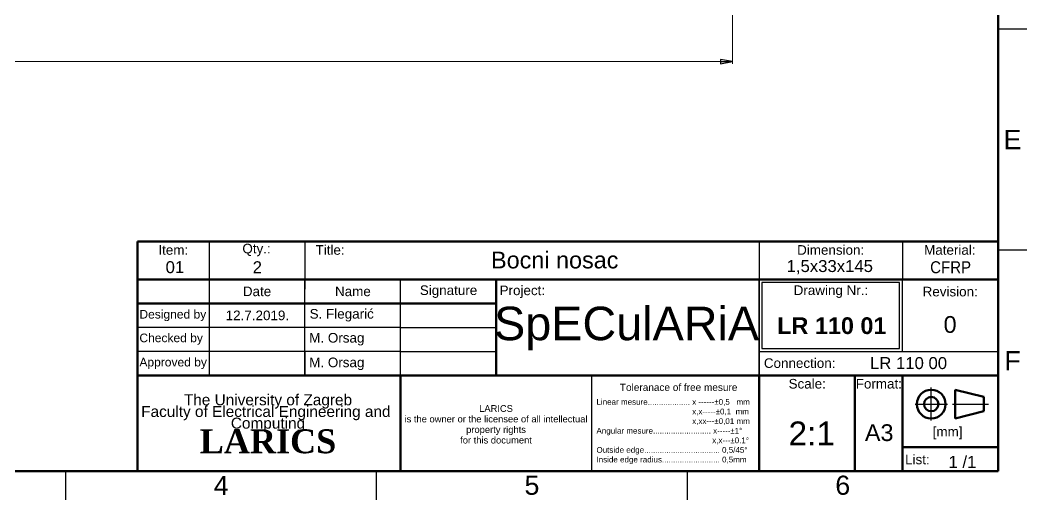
# Model space of a CAD drawing. Header units: millimetres. Extents: x 0 to 208, y 2 to 146.
# Drawn here: x 102.7 to 208, y 2 to 52.1 of the extents above; entities that cross this region are included whole.
import ezdxf
from ezdxf.enums import TextEntityAlignment as Align

# ---------------------------------------------------------------- set-up
doc = ezdxf.new("R2010")
doc.units = ezdxf.units.MM
doc.header["$LTSCALE"] = 0.5
for name, color, linetype, lineweight in [('Dimensions(INTECO)', 7, 'Continuous', 25), ('Sketch Geometry(INTECO)', 7, 'Continuous', 50), ('Symbols(INTECO)', 7, 'Continuous', 18)]:
    doc.layers.add(name, color=color, linetype=linetype, lineweight=lineweight)
doc.styles.add('Current-ISO-INTECO', font='arial.ttf')
doc.styles.add('Current-ISO-INTECODimensionsText', font='arial.ttf')
doc.styles.add('Text Style101', font='arial.ttf')
doc.styles.add('Text Style102', font='arialbd.ttf')
doc.styles.add('Text Style108', font='arial.ttf', dxfattribs={"width": 0.9})
doc.styles.add('Text Style40', font='arial.ttf')
doc.styles.add('Text Style77', font='arial.ttf')
doc.styles.add('Text Style81', font='arial.ttf')
doc.dimstyles.new('ISO - INTECO', dxfattribs={"dimscale": 0.5, "dimtxt": 3, "dimasz": 2.5, "dimexe": 0.5, "dimexo": 0, "dimgap": 0.4, "dimtad": 1, "dimrnd": 1e-08, "dimzin": 0, "dimtxsty": 'Current-ISO-INTECODimensionsText', "dimblk": 'Filled-3', "dimcen": 0.09, "dimdle": 7, "dimclrd": 7, "dimclre": 7, "dimclrt": 7, "dimadec": 1, "dimazin": 0, "dimtfac": 0.666667, "dimtmove": 0, "dimatfit": 3, "dimfxl": 1, "dimtolj": 1, "dimlwd": 15, "dimlwe": 15, "dimarcsym": 0})

# ---------------------------------------------------------------- blocks, each defined once
blk = doc.blocks.new('Borders INTECO Okvir')
at = {"layer": 'Sketch Geometry(INTECO)'}
for p, q in [((410, 10), (410, 287)), ((20, 10), (410, 10))]:
    blk.add_line(p, q, dxfattribs=at)
at = {"layer": 'Sketch Geometry(INTECO)', "lineweight": 25}
for p, q in [((416, 102.33), (410, 102.33)), ((416, 56.17), (410, 56.17)), ((215, 4), (215, 10)), ((280, 4), (280, 10)), ((345, 4), (345, 10))]:
    blk.add_line(p, q, dxfattribs=at)
at = {"layer": 'Symbols(INTECO)', "color": 7, "char_height": 4, "style": 'Current-ISO-INTECO'}
for s, insert, attachment_point in [('\\fArial|b0|i0;\\H4.0000;E', (413, 79.25), 5), ('\\fArial|b0|i0;\\H4.0000;F', (413, 33.08), 5), ('\\fArial|b0|i0;\\H4.0000;4', (247.5, 5), 8), ('\\fArial|b0|i0;\\H4.0000;5', (312.5, 5), 8), ('\\fArial|b0|i0;\\H4.0000;6', (377.5, 5), 8)]:
    blk.add_mtext(s, dxfattribs=dict(at, insert=insert, attachment_point=attachment_point))
blk = doc.blocks.new('Title Blocks LARICS Radionicka EN')
at = {"layer": 'Sketch Geometry(INTECO)'}
for p, q in [((9.74, 57.81), (9.74, 67.81)), ((9.74, 67.81), (24.74, 67.81)), ((24.74, 67.81), (44.74, 67.81)), ((44.74, 67.81), (139.74, 67.81)), ((139.74, 67.81), (169.74, 67.81)), ((169.74, 67.81), (189.74, 67.81)), ((189.74, 67.81), (189.74, 59.81)), ((9.74, 59.81), (9.74, 54.81)), ((24.74, 59.81), (9.74, 59.81)), ((44.74, 59.81), (24.74, 59.81)), ((64.74, 59.81), (44.74, 59.81)), ((64.74, 59.81), (84.74, 59.81)), ((84.74, 39.81), (84.74, 59.81)), ((84.74, 59.81), (139.74, 59.81)), ((139.74, 59.81), (189.74, 59.81)), ((189.74, 59.81), (189.74, 39.81)), ((9.74, 54.81), (9.74, 49.81)), ((24.74, 54.81), (9.74, 54.81)), ((44.74, 54.81), (24.74, 54.81)), ((64.74, 54.81), (44.74, 54.81)), ((64.74, 54.81), (84.74, 54.81)), ((9.74, 49.81), (9.74, 44.81)), ((9.74, 44.81), (9.74, 39.81)), ((84.74, 44.81), (84.74, 39.81)), ((64.74, 39.81), (9.74, 39.81)), ((9.74, 39.81), (9.74, 19.81)), ((64.74, 19.81), (64.74, 39.81)), ((139.74, 39.81), (64.74, 39.81)), ((64.74, 39.81), (64.74, 19.81)), ((139.74, 39.81), (84.74, 39.81)), ((139.74, 19.81), (139.74, 39.81)), ((159.74, 39.81), (139.74, 39.81)), ((139.74, 39.81), (139.74, 19.81)), ((189.74, 39.81), (139.74, 39.81)), ((159.74, 19.81), (159.74, 39.81)), ((169.74, 39.81), (159.74, 39.81)), ((159.74, 39.81), (159.74, 19.81)), ((169.74, 19.81), (169.74, 39.81)), ((189.74, 39.81), (169.74, 39.81)), ((169.74, 39.81), (169.74, 19.81)), ((189.74, 19.81), (189.74, 39.81)), ((180.74, 36.81), (180.74, 30.81)), ((180.74, 36.81), (186.74, 35.31)), ((186.74, 35.31), (186.74, 32.31)), ((180.74, 30.81), (186.74, 32.31)), ((169.74, 24.81), (189.74, 24.81)), ((9.74, 19.81), (64.74, 19.81)), ((64.74, 19.81), (139.74, 19.81)), ((139.74, 19.81), (159.74, 19.81)), ((159.74, 19.81), (169.74, 19.81)), ((169.74, 19.81), (189.74, 19.81))]:
    blk.add_line(p, q, dxfattribs=at)
at = {"layer": 'Sketch Geometry(INTECO)', "lineweight": 25}
for p, q in [((24.74, 67.81), (24.74, 57.8)), ((44.74, 67.81), (44.74, 57.8)), ((139.74, 67.81), (139.74, 59.81)), ((169.74, 67.81), (169.74, 59.81)), ((24.74, 59.81), (24.74, 54.81)), ((44.74, 54.81), (44.74, 59.81)), ((64.74, 54.81), (64.74, 59.81)), ((139.74, 59.81), (139.74, 39.81)), ((139.74, 39.81), (139.74, 59.81)), ((169.14, 59.21), (140.34, 59.21)), ((140.34, 59.21), (140.34, 45.41)), ((169.14, 45.41), (169.14, 59.21)), ((169.74, 44.81), (169.74, 59.81)), ((24.74, 54.81), (24.74, 49.81)), ((44.74, 49.81), (44.74, 54.81)), ((64.74, 49.81), (64.74, 54.81)), ((24.74, 49.81), (9.74, 49.81)), ((24.74, 49.81), (24.74, 44.81)), ((44.74, 49.81), (24.74, 49.81)), ((44.74, 44.81), (44.74, 49.81)), ((64.74, 49.81), (44.74, 49.81)), ((64.74, 44.81), (64.74, 49.81)), ((64.74, 49.81), (84.74, 49.81)), ((24.74, 44.81), (9.74, 44.81)), ((44.74, 44.81), (24.74, 44.81)), ((24.74, 44.81), (24.74, 39.81)), ((44.74, 39.81), (44.74, 44.81)), ((64.74, 44.81), (44.74, 44.81)), ((44.74, 44.81), (44.74, 39.81)), ((64.74, 39.81), (64.74, 44.81)), ((64.74, 44.81), (84.74, 44.81)), ((139.74, 44.81), (189.74, 44.81)), ((140.34, 45.41), (169.14, 45.41)), ((104.74, 19.81), (104.74, 39.81))]:
    blk.add_line(p, q, dxfattribs=at)
at = {"layer": 'Sketch Geometry(INTECO)', "linetype": 'Continuous', "lineweight": 25}
for p, q in [((175.74, 30.4), (175.74, 37.25)), ((172.36, 33.81), (179.15, 33.81)), ((180.18, 33.81), (187.72, 33.81))]:
    blk.add_line(p, q, dxfattribs=at)
at = {"layer": 'Sketch Geometry(INTECO)'}
for radius in [3, 1.5]:
    blk.add_circle((175.74, 33.81), radius, dxfattribs=at)
at = {"layer": 'Symbols(INTECO)', "color": 7, "style": 'Current-ISO-INTECO'}
for s, insert, char_height, width, attachment_point in [('Item:', (17.24, 66), 2.007, 15.1495, 5), ('Qty.:', (34.65, 66), 2.007, 19.3631, 5), ('Dimension:', (154.71, 66), 2.007, 28.4296, 5), ('Material:', (179.63, 66), 2.007, 18.4679, 5), ('Date', (34.75, 57.35), 2.007, 20.0481, 5), ('Name', (54.8, 57.35), 2.007, 20.0481, 5), ('Signature', (74.8, 57.3), 2.007, 20.1445, 5), ('Project:', (85.48, 57.27), 2.007, 16.0912, 4), ('Drawing Nr.:', (154.77, 57.3), 2.0066, 29.9734, 5), ('Revision:', (179.71, 57.3), 2.007, 19.8632, 5), ('\\fArial|b0|i0;\\H1.8000;Designed by', (10.15, 52.31), 1.8, 14.8433, 4), ('\\fArial|b0|i0;\\H1.8000;Checked by', (10.15, 47.37), 1.8, 14.8433, 4), ('\\fArial|b0|i0;\\H1.8000;Approved by', (10.15, 42.31), 1.8, 14.8433, 4), ('Connection:', (140.75, 42.36), 2.0066, 16.7091, 4), ('\\fArial|b0|i0;\\H1.5000;Toleranace of free mesure', (122.92, 37.31), 1.5, 44.5938, 5), ('Scale:', (149.81, 39.07), 2.007, 19.68, 2), ('Format:', (164.79, 39.07), 2.007, 9.8587, 2), ('[mm]', (176.05, 29.06), 2.007, 6.2278, 1), ('List:', (170.28, 22.23), 2.007, 5.4215, 4)]:
    blk.add_mtext(s, dxfattribs=dict(at, insert=insert, char_height=char_height, width=width, attachment_point=attachment_point))
at = {"layer": 'Symbols(INTECO)', "color": 7, "insert": (50.03, 66), "char_height": 2.007, "attachment_point": 5, "style": 'Current-ISO-INTECO'}
blk.add_mtext('Title:', dxfattribs=at)
at = {"layer": 'Symbols(INTECO)', "color": 7, "style": 'Current-ISO-INTECO'}
for s, insert, char_height, width, attachment_point, line_spacing_factor in [('{\\H1.14622x;The University of Zagreb\\PFaculty of Electrical Engineering and \\H1.56004x; \\H0.64101x;Computing\\H1.639x; \\H0.66318x;\\P\\fGeorgia|b1|i0|c0|p18;\\H2x;LARICS\\H1.30482x; }', (37.04, 29.67), 2.0066, 54.7763, 5, 0.635947), ('\\fArial|b0|i0;\\H1.2000;Linear mesure................... x ------\\fAIGDT|b0|i0;\\H1.2000;`\\fArial|b0|i0;\\H1.2000;0,5   mm\\P                                           x,x-----\\fAIGDT|b0|i0;\\H1.2000;`\\fArial|b0|i0;\\H1.2000;0,1  mm\\P                                           x,xx---\\fAIGDT|b0|i0;\\H1.2000;`\\fArial|b0|i0;\\H1.2000;0,01 mm\\PAngular mesure.......................... x-----\\fAIGDT|b0|i0;\\H1.2000;`\\fArial|b0|i0;\\H1.2000;1\\fAIGDT|b0|i0;\\H1.2000;~\\P\\fArial|b0|i0;\\H1.2000;                                                    x,x---\\fAIGDT|b0|i0;\\H1.2000;`\\fArial|b0|i0;\\H1.2000;0.1\\fAIGDT|b0|i0;\\H1.2000;~\\P\\fArial|b0|i0;\\H1.2000;Outside edge.................................. 0,5/45\\fAIGDT|b0|i0;\\H1.2000;~\\P\\fArial|b0|i0;\\H1.2000;Inside edge radius.......................... 0,5mm', (105.73, 28.07), 1.2, 34.7556, 4, 1.0033), ('\\fArial|b0|i0;\\H1.4000;LARICS\\Pis the owner or the licensee of all intellectual property rights\\Pfor this document', (84.73, 29.58), 1.4, 40.0328, 5, 0.944222), ('\\fArial|b0|i0;\\H2.5000;1 /1 ', (182.27, 21.73), 2.5, 16.21, 5, 0.708166)]:
    blk.add_mtext(s, dxfattribs=dict(at, insert=insert, char_height=char_height, width=width, attachment_point=attachment_point, line_spacing_factor=line_spacing_factor))
at = {"layer": 'Symbols(INTECO)', "color": 7}
for tag, p, height, style in [('TITLE_001', (83.69, 62.16), 3.5, 'Text Style40'), ('Pozicija_001', (15.63, 61.17), 2.5, 'Text Style77'), ('Komada_001', (33.84, 61.15), 2.5, 'Text Style77'), ('Gabariti_001', (145.5, 61.4), 2.5, 'Text Style77'), ('CREATION_DATE_001', (28.19, 51.34), 2.01, 'Current-ISO-INTECO'), ('AUTHOR_001', (45.75, 51.67), 2.01, 'Current-ISO-INTECO'), ('PROJECT_001', (84.32, 47.16), 7, 'Text Style101'), ('PART_NUMBER_001', (143.54, 48.44), 3.5, 'Text Style102'), ('REVISION_NUMBER_001', (178.33, 48.7), 3.5, 'Text Style40'), ('CHECKED_BY_001', (45.66, 46.66), 2.01, 'Current-ISO-INTECO'), ('ENG_APPROVED_BY_001', (45.66, 41.52), 2.01, 'Current-ISO-INTECO'), ('Veza_sa_001', (162.94, 41.13), 2.5, 'Text Style77'), ('<Mjerilo>_001', (145.9, 25.18), 5, 'Text Style81'), ('Sheet_Size_001', (161.87, 26.1), 3.5, 'Text Style40')]:
    blk.add_attdef(tag, p, '', height=height, dxfattribs=dict(at, style=style))
at = {"layer": 'Symbols(INTECO)', "color": 7, "style": 'Text Style108', "width": 0.9}
blk.add_attdef('MATERIAL_001', (175.52, 61.15), '', height=2.5, dxfattribs=at)
at = {"layer": 'Symbols(INTECO)', "color": 7, "style": 'Current-ISO-INTECO'}
for tag, p in [('CHECKED_DATE', (34.71, 47.3)), ('ENG_APPROVAL_DATE', (34.77, 42.34))]:
    blk.add_attdef(tag, text='', height=2.01, dxfattribs=at).set_placement(p, align=Align.MIDDLE_CENTER)
blk = doc.blocks.new('Filled-3')
at = {"color": 0}
for p, q in [((0, 0), (-1, 0.18)), ((-1, 0.18), (-1, -0.18)), ((-1, 0), (0, 0)), ((-1, -0.18), (0, 0))]:
    blk.add_line(p, q, dxfattribs=at)
at = {"color": 0, "flags": 128}
blk.add_lwpolyline([(-1, -0.18), (0, 0), (-1, 0.18), (-1, -0.18)], dxfattribs=at)
at = {"color": 0}
blk.add_solid([(-1, -0.18), (0, 0), (-1, 0.18), (-1, -0.18)], dxfattribs=at)
blk = doc.blocks.new('*D29')
at = {"layer": 'Defpoints', "color": 0, "linetype": 'Continuous', "transparency": 16777216}
for p in [(32.73, 83.16), (177.23, 83.16), (177.23, 47.78)]:
    blk.add_point(p, dxfattribs=at)
at = {"layer": 'Dimensions(INTECO)', "color": 7, "linetype": 'Continuous', "lineweight": 15, "transparency": 16777216}
for p, q in [((32.73, 83.16), (32.73, 47.53)), ((177.23, 83.16), (177.23, 47.53)), ((33.98, 47.78), (175.98, 47.78))]:
    blk.add_line(p, q, dxfattribs=at)
at = {"layer": 'Dimensions(INTECO)', "color": 7, "linetype": 'Continuous', "lineweight": 15, "transparency": 16777216, "xscale": 1.25, "yscale": 1.25, "zscale": 1.25, "rotation": 180}
blk.add_blockref('Filled-3', (32.73, 47.78), dxfattribs=at)
at = {"layer": 'Dimensions(INTECO)', "color": 7, "linetype": 'Continuous', "lineweight": 15, "transparency": 16777216, "xscale": 1.25, "yscale": 1.25, "zscale": 1.25}
blk.add_blockref('Filled-3', (177.23, 47.78), dxfattribs=at)
at = {"layer": 'Dimensions(INTECO)', "color": 7, "linetype": 'Continuous', "lineweight": 18, "transparency": 16777216, "insert": (77.64, 49.95), "char_height": 1.5, "attachment_point": 1, "style": 'Current-ISO-INTECODimensionsText'}
blk.add_mtext('\\A1;\\fArial|b0|i0;\\H1.5000;(145)', dxfattribs=at)

msp = doc.modelspace()

# ---------------------------------------------------------------- block references
at = {"xscale": 0.5, "yscale": 0.5, "zscale": 0.5}
msp.add_blockref('Borders INTECO Okvir', (0, 0), dxfattribs=at)
msp.add_blockref('Title Blocks LARICS Radionicka EN', (110.129, -4.907), dxfattribs=at).add_auto_attribs({'Sheet_Size_001': 'A3', '<Mjerilo>_001': '2:1', 'CREATION_DATE_001': '12.7.2019.', 'AUTHOR_001': 'S. Flegarić', 'CHECKED_BY_001': 'M. Orsag', 'ENG_APPROVED_BY_001': 'M. Orsag', 'PROJECT_001': 'SpECulARiA', 'PART_NUMBER_001': 'LR 110 01', 'REVISION_NUMBER_001': '0', 'Veza_sa_001': 'LR 110 00', 'TITLE_001': 'Bocni nosac', 'MATERIAL_001': 'CFRP', 'Pozicija_001': '01', 'Komada_001': '2', 'Gabariti_001': '1,5x33x145'})

# ---------------------------------------------------------------- dimensions: what is measured, and where the dimension line sits
at = {"layer": 'Dimensions(INTECO)', "color": 7, "linetype": 'Continuous', "lineweight": 18}
dim = msp.add_linear_dim(base=(177.232800329, 47.77896663), p1=(32.732800329, 83.162418458), p2=(177.232800329, 83.162418458), angle=180, text='\\fArial|b0|i0;\\H1.5000;(<>)', dimstyle='ISO - INTECO', override={"dimgap": 0.4, "dimdec": 0, "dimtol": 0, "dimlim": 0, "dimtp": 0, "dimtm": 0, "dimtdec": 0, "dimtofl": 0, "dimatfit": 1}, dxfattribs=at)
dim.commit()
dim.dimension.update_dxf_attribs({"geometry": '*D29', "text_midpoint": (79.982800329, 47.77896663), "dimtype": 160})

doc.saveas('drawing.dxf')
